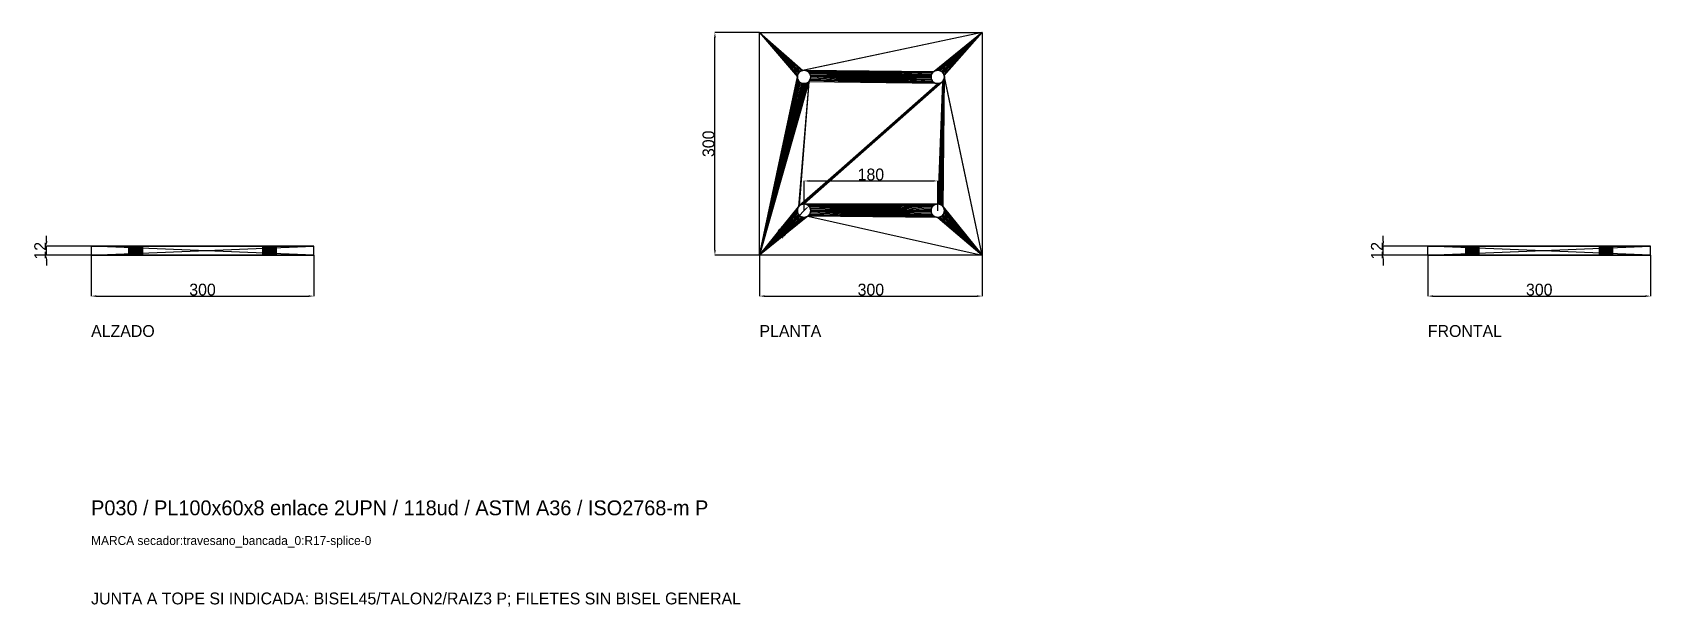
# Model space of a CAD drawing. Header units: millimetres. Extents: x -79 to 41330, y -75911 to 371.
# Drawn here: x -79 to 2100, y -38699 to -37926 of the extents above; entities that cross this region are included whole.
import ezdxf

# ---------------------------------------------------------------- set-up
doc = ezdxf.new("R2010")
doc.units = ezdxf.units.MM
for name, color, linetype in [('R17_COTAS_P', 1, 'Continuous'), ('R17_PIEZAS_P', 3, 'Continuous'), ('R17_TEXTOS', 7, 'Continuous')]:
    doc.layers.add(name, color=color, linetype=linetype)
doc.dimstyles.get("Standard").update_dxf_attribs({"dimtxt": 2.5, "dimasz": 2.5, "dimexe": 1.25, "dimexo": 0.625, "dimtad": 1, "dimcen": 2.5, "dimazin": 3, "dimtfac": 1, "dimtmove": 0, "dimatfit": 3})

# ---------------------------------------------------------------- blocks, each defined once
blk = doc.blocks.new('_CLOSEDFILLED')
at = {"color": 0, "linetype": 'BYBLOCK'}
blk.add_solid([(-1, 0.16), (0, 0), (-1, -0.16)], dxfattribs=at)
blk = doc.blocks.new('*D175')
for p, q in [((0, -38225.8), (0, -38280.8)), ((300, -38225.8), (300, -38280.8)), ((7, -38280.8), (293, -38280.8))]:
    blk.add_line(p, q)
at = {"layer": 'Defpoints'}
for p in [(0, -38225.8), (300, -38225.8), (0, -38280.8)]:
    blk.add_point(p, dxfattribs=at)
at = {"layer": 'R17_COTAS_P', "xscale": 7, "yscale": 7, "rotation": 180}
blk.add_blockref('_CLOSEDFILLED', (0, -38280.8), dxfattribs=at)
at = {"layer": 'R17_COTAS_P', "xscale": 7, "yscale": 7}
blk.add_blockref('_CLOSEDFILLED', (300, -38280.8), dxfattribs=at)
at = {"layer": 'R17_COTAS_P', "insert": (150, -38272.2), "char_height": 16, "attachment_point": 5}
blk.add_mtext('300', dxfattribs=at)
blk = doc.blocks.new('*D176')
for p, q in [((-60, -38206.8), (-60, -38199.8)), ((0, -38213.8), (-60, -38213.8)), ((-60, -38225.8), (-60, -38213.8)), ((0, -38225.8), (-60, -38225.8)), ((-60, -38232.8), (-60, -38239.8))]:
    blk.add_line(p, q)
at = {"layer": 'Defpoints'}
for p in [(0, -38213.8), (-60, -38225.8), (0, -38225.8)]:
    blk.add_point(p, dxfattribs=at)
at = {"layer": 'R17_COTAS_P', "xscale": 7, "yscale": 7}
for p, rotation in [((-60, -38213.8), 270), ((-60, -38225.8), 90)]:
    blk.add_blockref('_CLOSEDFILLED', p, dxfattribs=dict(at, rotation=rotation))
at = {"layer": 'R17_COTAS_P', "insert": (-68.6, -38219.8), "char_height": 16, "attachment_point": 5, "rotation": 90}
blk.add_mtext('12', dxfattribs=at)
blk = doc.blocks.new('*D177')
for p, q in [((900, -38225.8), (900, -38280.8)), ((1200, -38225.8), (1200, -38280.8)), ((907, -38280.8), (1193, -38280.8))]:
    blk.add_line(p, q)
at = {"layer": 'Defpoints'}
for p in [(900, -38225.8), (1200, -38225.8), (900, -38280.8)]:
    blk.add_point(p, dxfattribs=at)
at = {"layer": 'R17_COTAS_P', "xscale": 7, "yscale": 7, "rotation": 180}
blk.add_blockref('_CLOSEDFILLED', (900, -38280.8), dxfattribs=at)
at = {"layer": 'R17_COTAS_P', "xscale": 7, "yscale": 7}
blk.add_blockref('_CLOSEDFILLED', (1200, -38280.8), dxfattribs=at)
at = {"layer": 'R17_COTAS_P', "insert": (1050, -38272.2), "char_height": 16, "attachment_point": 5}
blk.add_mtext('300', dxfattribs=at)
blk = doc.blocks.new('*D178')
for p, q in [((900, -37925.8), (840, -37925.8)), ((840, -38218.8), (840, -37932.8)), ((900, -38225.8), (840, -38225.8))]:
    blk.add_line(p, q)
at = {"layer": 'Defpoints'}
for p in [(900, -37925.8), (840, -38225.8), (900, -38225.8)]:
    blk.add_point(p, dxfattribs=at)
at = {"layer": 'R17_COTAS_P', "xscale": 7, "yscale": 7}
for p, rotation in [((840, -37925.8), 90), ((840, -38225.8), 270)]:
    blk.add_blockref('_CLOSEDFILLED', p, dxfattribs=dict(at, rotation=rotation))
at = {"layer": 'R17_COTAS_P', "insert": (831.4, -38075.8), "char_height": 16, "attachment_point": 5, "rotation": 90}
blk.add_mtext('300', dxfattribs=at)
blk = doc.blocks.new('*D179')
for p, q in [((1800, -38225.8), (1800, -38280.8)), ((2100, -38225.8), (2100, -38280.8)), ((1807, -38280.8), (2093, -38280.8))]:
    blk.add_line(p, q)
at = {"layer": 'Defpoints'}
for p in [(1800, -38225.8), (2100, -38225.8), (1800, -38280.8)]:
    blk.add_point(p, dxfattribs=at)
at = {"layer": 'R17_COTAS_P', "xscale": 7, "yscale": 7, "rotation": 180}
blk.add_blockref('_CLOSEDFILLED', (1800, -38280.8), dxfattribs=at)
at = {"layer": 'R17_COTAS_P', "xscale": 7, "yscale": 7}
blk.add_blockref('_CLOSEDFILLED', (2100, -38280.8), dxfattribs=at)
at = {"layer": 'R17_COTAS_P', "insert": (1950, -38272.2), "char_height": 16, "attachment_point": 5}
blk.add_mtext('300', dxfattribs=at)
blk = doc.blocks.new('*D180')
for p, q in [((1740, -38206.8), (1740, -38199.8)), ((1800, -38213.8), (1740, -38213.8)), ((1740, -38225.8), (1740, -38213.8)), ((1800, -38225.8), (1740, -38225.8)), ((1740, -38232.8), (1740, -38239.8))]:
    blk.add_line(p, q)
at = {"layer": 'Defpoints'}
for p in [(1800, -38213.8), (1740, -38225.8), (1800, -38225.8)]:
    blk.add_point(p, dxfattribs=at)
at = {"layer": 'R17_COTAS_P', "xscale": 7, "yscale": 7}
for p, rotation in [((1740, -38213.8), 270), ((1740, -38225.8), 90)]:
    blk.add_blockref('_CLOSEDFILLED', p, dxfattribs=dict(at, rotation=rotation))
at = {"layer": 'R17_COTAS_P', "insert": (1731.4, -38219.8), "char_height": 16, "attachment_point": 5, "rotation": 90}
blk.add_mtext('12', dxfattribs=at)
blk = doc.blocks.new('*D181')
for p, q in [((949.7, -38176.1), (950.1, -38175.7)), ((950.1, -38175.7), (962.8, -38163))]:
    blk.add_line(p, q)
at = {"layer": 'Defpoints'}
for p in [(953.6, -38172.2), (960, -38165.8)]:
    blk.add_point(p, dxfattribs=at)
at = {"layer": 'R17_COTAS_P', "xscale": 5, "yscale": 5, "rotation": 44.99999999999642}
for p in [(953.6, -38172.2), (966.4, -38159.4)]:
    blk.add_blockref('_CLOSEDFILLED', p, dxfattribs=at)
at = {"layer": 'R17_COTAS_P', "insert": (936.9, -38188.9), "char_height": 12, "attachment_point": 5, "rotation": 45}
blk.add_mtext('%%c18', dxfattribs=at)
blk = doc.blocks.new('*D182')
for p, q in [((960, -38165.8), (960, -38125.8)), ((967, -38125.8), (1133, -38125.8)), ((1140, -38165.8), (1140, -38125.8))]:
    blk.add_line(p, q)
at = {"layer": 'Defpoints'}
for p in [(960, -38125.8), (960, -38165.8), (1140, -38165.8)]:
    blk.add_point(p, dxfattribs=at)
at = {"layer": 'R17_COTAS_P', "xscale": 7, "yscale": 7, "rotation": 180}
blk.add_blockref('_CLOSEDFILLED', (960, -38125.8), dxfattribs=at)
at = {"layer": 'R17_COTAS_P', "xscale": 7, "yscale": 7}
blk.add_blockref('_CLOSEDFILLED', (1140, -38125.8), dxfattribs=at)
at = {"layer": 'R17_COTAS_P', "insert": (1050, -38117.2), "char_height": 16, "attachment_point": 5}
blk.add_mtext('180', dxfattribs=at)

msp = doc.modelspace()

# ---------------------------------------------------------------- linework, layer by layer
at = {"layer": 'R17_PIEZAS_P'}
for p, q in [((900, -38225.803), (900, -37925.803)), ((900, -37925.803), (951, -37985.803)), ((900, -37925.803), (951.173, -37984.047)), ((900, -37925.803), (951.685, -37982.359)), ((900, -37925.803), (952.517, -37980.803)), ((900, -37925.803), (953.636, -37979.439)), ((900, -37925.803), (955, -37978.32)), ((900, -37925.803), (956.556, -37977.488)), ((900, -37925.803), (958.244, -37976.976)), ((900, -37925.803), (1200, -37925.803)), ((1200, -37925.803), (958.244, -37976.976)), ((1200, -37925.803), (960, -37976.803)), ((1200, -37925.803), (1135, -37978.32)), ((1200, -37925.803), (1136.556, -37977.488)), ((1200, -37925.803), (1138.244, -37976.976)), ((1200, -37925.803), (1140, -37976.803)), ((1200, -37925.803), (1141.756, -37976.976)), ((1200, -37925.803), (1143.444, -37977.488)), ((1200, -37925.803), (1145, -37978.32)), ((1200, -37925.803), (1146.364, -37979.439)), ((1200, -37925.803), (1147.483, -37980.803)), ((1200, -37925.803), (1148.315, -37982.359)), ((1200, -37925.803), (1148.827, -37984.047)), ((1200, -37925.803), (1200, -38225.803)), ((952.517, -37980.803), (951.685, -37982.359)), ((953.636, -37979.439), (952.517, -37980.803)), ((955, -37978.32), (953.636, -37979.439)), ((956.556, -37977.488), (955, -37978.32)), ((958.244, -37976.976), (956.556, -37977.488)), ((960, -37976.803), (958.244, -37976.976)), ((961.756, -37976.976), (960, -37976.803)), ((960, -37976.803), (1131.173, -37984.047)), ((960, -37976.803), (1131.685, -37982.359)), ((960, -37976.803), (1132.517, -37980.803)), ((960, -37976.803), (1133.636, -37979.439)), ((960, -37976.803), (1135, -37978.32)), ((963.444, -37977.488), (961.756, -37976.976)), ((961.756, -37976.976), (1131.173, -37984.047)), ((965, -37978.32), (963.444, -37977.488)), ((963.444, -37977.488), (1131.173, -37984.047)), ((966.364, -37979.439), (965, -37978.32)), ((965, -37978.32), (1131.173, -37984.047)), ((967.483, -37980.803), (966.364, -37979.439)), ((966.364, -37979.439), (1131.173, -37984.047)), ((968.315, -37982.359), (967.483, -37980.803)), ((967.483, -37980.803), (1131.173, -37984.047)), ((1132.517, -37980.803), (1131.685, -37982.359)), ((1133.636, -37979.439), (1132.517, -37980.803)), ((1135, -37978.32), (1133.636, -37979.439)), ((1136.556, -37977.488), (1135, -37978.32)), ((1138.244, -37976.976), (1136.556, -37977.488)), ((1140, -37976.803), (1138.244, -37976.976)), ((1141.756, -37976.976), (1140, -37976.803)), ((1143.444, -37977.488), (1141.756, -37976.976)), ((1145, -37978.32), (1143.444, -37977.488)), ((1146.364, -37979.439), (1145, -37978.32)), ((1147.483, -37980.803), (1146.364, -37979.439)), ((1148.315, -37982.359), (1147.483, -37980.803)), ((900, -38225.803), (951, -37985.803)), ((951.173, -37987.559), (900, -38225.803)), ((951.685, -37989.247), (900, -38225.803)), ((952.517, -37990.803), (900, -38225.803)), ((953.636, -37992.167), (900, -38225.803)), ((966.364, -37992.167), (900, -38225.803)), ((955, -37993.287), (900, -38225.803)), ((965, -37993.287), (900, -38225.803)), ((956.556, -37994.118), (900, -38225.803)), ((963.444, -37994.118), (900, -38225.803)), ((958.244, -37994.63), (900, -38225.803)), ((961.756, -37994.63), (900, -38225.803)), ((960, -37994.803), (900, -38225.803)), ((951.173, -37984.047), (951, -37985.803)), ((951, -37985.803), (951.173, -37987.559)), ((951.685, -37982.359), (951.173, -37984.047)), ((951.173, -37987.559), (951.685, -37989.247)), ((951.685, -37989.247), (952.517, -37990.803)), ((952.517, -37990.803), (953.636, -37992.167)), ((966.364, -37992.167), (952.517, -38160.803)), ((953.636, -37992.167), (955, -37993.287)), ((966.364, -37992.167), (953.636, -38159.439)), ((1146.364, -37992.167), (953.636, -38159.439)), ((1145, -37993.287), (953.636, -38159.439)), ((1143.444, -37994.118), (953.636, -38159.439)), ((1141.756, -37994.63), (953.636, -38159.439)), ((1140, -37994.803), (953.636, -38159.439)), ((1146.364, -37992.167), (955, -38158.32)), ((955, -37993.287), (956.556, -37994.118)), ((1146.364, -37992.167), (956.556, -38157.488)), ((956.556, -37994.118), (958.244, -37994.63)), ((1146.364, -37992.167), (958.244, -38156.976)), ((958.244, -37994.63), (960, -37994.803)), ((1146.364, -37992.167), (960, -38156.803)), ((960, -37994.803), (961.756, -37994.63)), ((961.756, -37994.63), (963.444, -37994.118)), ((963.444, -37994.118), (965, -37993.287)), ((965, -37993.287), (966.364, -37992.167)), ((966.364, -37992.167), (967.483, -37990.803)), ((1140, -37994.803), (966.364, -37992.167)), ((967.483, -37990.803), (968.315, -37989.247)), ((1140, -37994.803), (967.483, -37990.803)), ((968.827, -37984.047), (968.315, -37982.359)), ((968.315, -37982.359), (1131.173, -37984.047)), ((968.315, -37989.247), (968.827, -37987.559)), ((1140, -37994.803), (968.315, -37989.247)), ((969, -37985.803), (968.827, -37984.047)), ((968.827, -37984.047), (1131.173, -37984.047)), ((968.827, -37987.559), (969, -37985.803)), ((1140, -37994.803), (968.827, -37987.559)), ((969, -37985.803), (1131.173, -37984.047)), ((1131, -37985.803), (969, -37985.803)), ((1131.173, -37987.559), (969, -37985.803)), ((1131.685, -37989.247), (969, -37985.803)), ((1132.517, -37990.803), (969, -37985.803)), ((1133.636, -37992.167), (969, -37985.803)), ((1135, -37993.287), (969, -37985.803)), ((1136.556, -37994.118), (969, -37985.803)), ((1138.244, -37994.63), (969, -37985.803)), ((1140, -37994.803), (969, -37985.803)), ((1131.173, -37984.047), (1131, -37985.803)), ((1131, -37985.803), (1131.173, -37987.559)), ((1131.685, -37982.359), (1131.173, -37984.047)), ((1131.173, -37987.559), (1131.685, -37989.247)), ((1131.685, -37989.247), (1132.517, -37990.803)), ((1132.517, -37990.803), (1133.636, -37992.167)), ((1133.636, -37992.167), (1135, -37993.287)), ((1135, -37993.287), (1136.556, -37994.118)), ((1136.556, -37994.118), (1138.244, -37994.63)), ((1138.244, -37994.63), (1140, -37994.803)), ((1149, -37985.803), (1140, -38156.803)), ((1148.827, -37987.559), (1140, -38156.803)), ((1148.315, -37989.247), (1140, -38156.803)), ((1147.483, -37990.803), (1140, -38156.803)), ((1146.364, -37992.167), (1140, -38156.803)), ((1140, -37994.803), (1141.756, -37994.63)), ((1149, -37985.803), (1141.756, -38156.976)), ((1141.756, -37994.63), (1143.444, -37994.118)), ((1143.444, -38157.488), (1149, -37985.803)), ((1143.444, -37994.118), (1145, -37993.287)), ((1145, -38158.32), (1149, -37985.803)), ((1145, -37993.287), (1146.364, -37992.167)), ((1146.364, -38159.439), (1149, -37985.803)), ((1146.364, -37992.167), (1147.483, -37990.803)), ((1147.483, -38160.803), (1149, -37985.803)), ((1147.483, -37990.803), (1148.315, -37989.247)), ((1148.827, -37984.047), (1148.315, -37982.359)), ((1148.315, -37989.247), (1148.827, -37987.559)), ((1200, -38225.803), (1148.827, -37984.047)), ((1149, -37985.803), (1148.827, -37984.047)), ((1148.827, -37987.559), (1149, -37985.803)), ((1200, -38225.803), (1149, -37985.803)), ((900, -38225.803), (952.517, -38160.803)), ((900, -38225.803), (951.685, -38162.359)), ((900, -38225.803), (951.173, -38164.047)), ((951, -38165.803), (900, -38225.803)), ((951.173, -38167.559), (900, -38225.803)), ((951.685, -38169.247), (900, -38225.803)), ((952.517, -38170.803), (900, -38225.803)), ((953.636, -38172.167), (900, -38225.803)), ((955, -38173.287), (900, -38225.803)), ((965, -38173.287), (900, -38225.803)), ((956.556, -38174.118), (900, -38225.803)), ((963.444, -38174.118), (900, -38225.803)), ((958.244, -38174.63), (900, -38225.803)), ((961.756, -38174.63), (900, -38225.803)), ((960, -38174.803), (900, -38225.803)), ((951.173, -38164.047), (951, -38165.803)), ((951, -38165.803), (951.173, -38167.559)), ((951.685, -38162.359), (951.173, -38164.047)), ((951.173, -38167.559), (951.685, -38169.247)), ((952.517, -38160.803), (951.685, -38162.359)), ((951.685, -38169.247), (952.517, -38170.803)), ((953.636, -38159.439), (952.517, -38160.803)), ((952.517, -38170.803), (953.636, -38172.167)), ((955, -38158.32), (953.636, -38159.439)), ((953.636, -38172.167), (955, -38173.287)), ((956.556, -38157.488), (955, -38158.32)), ((955, -38173.287), (956.556, -38174.118)), ((958.244, -38156.976), (956.556, -38157.488)), ((956.556, -38174.118), (958.244, -38174.63)), ((960, -38156.803), (958.244, -38156.976)), ((958.244, -38174.63), (960, -38174.803)), ((961.756, -38156.976), (960, -38156.803)), ((960, -38156.803), (1131, -38165.803)), ((960, -38156.803), (1131.173, -38164.047)), ((960, -38156.803), (1131.685, -38162.359)), ((960, -38156.803), (1132.517, -38160.803)), ((960, -38156.803), (1133.636, -38159.439)), ((960, -38156.803), (1135, -38158.32)), ((960, -38156.803), (1136.556, -38157.488)), ((960, -38156.803), (1138.244, -38156.976)), ((960, -38156.803), (1140, -38156.803)), ((960, -38174.803), (961.756, -38174.63)), ((963.444, -38157.488), (961.756, -38156.976)), ((961.756, -38156.976), (1131, -38165.803)), ((961.756, -38174.63), (963.444, -38174.118)), ((965, -38158.32), (963.444, -38157.488)), ((963.444, -38157.488), (1131, -38165.803)), ((963.444, -38174.118), (965, -38173.287)), ((966.364, -38159.439), (965, -38158.32)), ((965, -38158.32), (1131, -38165.803)), ((965, -38173.287), (966.364, -38172.167)), ((965, -38173.287), (1200, -38225.803)), ((1140, -38174.803), (965, -38173.287)), ((967.483, -38160.803), (966.364, -38159.439)), ((966.364, -38159.439), (1131, -38165.803)), ((966.364, -38172.167), (967.483, -38170.803)), ((1140, -38174.803), (966.364, -38172.167)), ((968.315, -38162.359), (967.483, -38160.803)), ((967.483, -38160.803), (1131, -38165.803)), ((967.483, -38170.803), (968.315, -38169.247)), ((1140, -38174.803), (967.483, -38170.803)), ((968.827, -38164.047), (968.315, -38162.359)), ((968.315, -38162.359), (1131, -38165.803)), ((968.315, -38169.247), (968.827, -38167.559)), ((1140, -38174.803), (968.315, -38169.247)), ((969, -38165.803), (968.827, -38164.047)), ((968.827, -38164.047), (1131, -38165.803)), ((968.827, -38167.559), (969, -38165.803)), ((1140, -38174.803), (968.827, -38167.559)), ((1131, -38165.803), (969, -38165.803)), ((1131.173, -38167.559), (969, -38165.803)), ((1131.685, -38169.247), (969, -38165.803)), ((1132.517, -38170.803), (969, -38165.803)), ((1133.636, -38172.167), (969, -38165.803)), ((1135, -38173.287), (969, -38165.803)), ((1136.556, -38174.118), (969, -38165.803)), ((1138.244, -38174.63), (969, -38165.803)), ((1140, -38174.803), (969, -38165.803)), ((1131.173, -38164.047), (1131, -38165.803)), ((1131, -38165.803), (1131.173, -38167.559)), ((1131.685, -38162.359), (1131.173, -38164.047)), ((1131.173, -38167.559), (1131.685, -38169.247)), ((1132.517, -38160.803), (1131.685, -38162.359)), ((1131.685, -38169.247), (1132.517, -38170.803)), ((1133.636, -38159.439), (1132.517, -38160.803)), ((1132.517, -38170.803), (1133.636, -38172.167)), ((1135, -38158.32), (1133.636, -38159.439)), ((1133.636, -38172.167), (1135, -38173.287)), ((1136.556, -38157.488), (1135, -38158.32)), ((1135, -38173.287), (1136.556, -38174.118)), ((1138.244, -38156.976), (1136.556, -38157.488)), ((1136.556, -38174.118), (1138.244, -38174.63)), ((1140, -38156.803), (1138.244, -38156.976)), ((1138.244, -38174.63), (1140, -38174.803)), ((1141.756, -38156.976), (1140, -38156.803)), ((1140, -38174.803), (1141.756, -38174.63)), ((1140, -38174.803), (1200, -38225.803)), ((1143.444, -38157.488), (1141.756, -38156.976)), ((1141.756, -38174.63), (1143.444, -38174.118)), ((1141.756, -38174.63), (1200, -38225.803)), ((1145, -38158.32), (1143.444, -38157.488)), ((1143.444, -38174.118), (1145, -38173.287)), ((1143.444, -38174.118), (1200, -38225.803)), ((1146.364, -38159.439), (1145, -38158.32)), ((1145, -38173.287), (1146.364, -38172.167)), ((1145, -38173.287), (1200, -38225.803)), ((1147.483, -38160.803), (1146.364, -38159.439)), ((1146.364, -38172.167), (1147.483, -38170.803)), ((1146.364, -38172.167), (1200, -38225.803)), ((1148.315, -38162.359), (1147.483, -38160.803)), ((1147.483, -38160.803), (1200, -38225.803)), ((1147.483, -38170.803), (1148.315, -38169.247)), ((1147.483, -38170.803), (1200, -38225.803)), ((1148.827, -38164.047), (1148.315, -38162.359)), ((1148.315, -38162.359), (1200, -38225.803)), ((1148.315, -38169.247), (1148.827, -38167.559)), ((1148.315, -38169.247), (1200, -38225.803)), ((1149, -38165.803), (1148.827, -38164.047)), ((1148.827, -38164.047), (1200, -38225.803)), ((1148.827, -38167.559), (1149, -38165.803)), ((1148.827, -38167.559), (1200, -38225.803)), ((1149, -38165.803), (1200, -38225.803)), ((51, -38213.803), (0, -38213.803)), ((0, -38213.803), (51.173, -38213.803)), ((0, -38213.803), (51.685, -38213.803)), ((0, -38213.803), (52.517, -38213.803)), ((0, -38213.803), (53.636, -38213.803)), ((0, -38213.803), (55, -38213.803)), ((0, -38213.803), (56.556, -38213.803)), ((0, -38213.803), (58.244, -38213.803)), ((0, -38213.803), (60, -38213.803)), ((0, -38213.803), (61.756, -38213.803)), ((300, -38213.803), (0, -38213.803)), ((0, -38213.803), (63.444, -38213.803)), ((0, -38213.803), (65, -38213.803)), ((0, -38213.803), (66.364, -38213.803)), ((300, -38225.803), (0, -38213.803)), ((0, -38213.803), (0, -38225.803)), ((0, -38225.803), (300, -38213.803)), ((51.173, -38213.803), (51, -38213.803)), ((51, -38225.803), (51.173, -38213.803)), ((51, -38225.803), (51, -38213.803)), ((51.173, -38225.803), (51, -38213.803)), ((51.685, -38213.803), (51.173, -38213.803)), ((51.173, -38225.803), (51.685, -38213.803)), ((51.173, -38225.803), (51.173, -38213.803)), ((51.685, -38225.803), (51.173, -38213.803)), ((52.517, -38213.803), (51.685, -38213.803)), ((51.685, -38225.803), (52.517, -38213.803)), ((51.685, -38225.803), (51.685, -38213.803)), ((52.517, -38225.803), (51.685, -38213.803)), ((53.636, -38213.803), (52.517, -38213.803)), ((52.517, -38213.803), (66.364, -38213.803)), ((52.517, -38225.803), (53.636, -38213.803)), ((52.517, -38225.803), (52.517, -38213.803)), ((53.636, -38225.803), (52.517, -38213.803)), ((55, -38213.803), (53.636, -38213.803)), ((53.636, -38213.803), (66.364, -38213.803)), ((53.636, -38213.803), (240, -38213.803)), ((53.636, -38213.803), (241.756, -38213.803)), ((53.636, -38213.803), (243.444, -38213.803)), ((53.636, -38213.803), (245, -38213.803)), ((53.636, -38213.803), (246.364, -38213.803)), ((53.636, -38225.803), (55, -38213.803)), ((53.636, -38225.803), (53.636, -38213.803)), ((55, -38225.803), (53.636, -38213.803)), ((56.556, -38213.803), (55, -38213.803)), ((55, -38213.803), (246.364, -38213.803)), ((55, -38225.803), (56.556, -38213.803)), ((55, -38225.803), (55, -38213.803)), ((56.556, -38225.803), (55, -38213.803)), ((58.244, -38213.803), (56.556, -38213.803)), ((56.556, -38213.803), (246.364, -38213.803)), ((56.556, -38225.803), (58.244, -38213.803)), ((56.556, -38225.803), (56.556, -38213.803)), ((58.244, -38225.803), (56.556, -38213.803)), ((60, -38213.803), (58.244, -38213.803)), ((58.244, -38213.803), (300, -38213.803)), ((58.244, -38213.803), (246.364, -38213.803)), ((58.244, -38225.803), (60, -38213.803)), ((58.244, -38225.803), (58.244, -38213.803)), ((60, -38225.803), (58.244, -38213.803)), ((60, -38213.803), (61.756, -38213.803)), ((231, -38213.803), (60, -38213.803)), ((231.173, -38213.803), (60, -38213.803)), ((231.685, -38213.803), (60, -38213.803)), ((60, -38213.803), (300, -38213.803)), ((232.517, -38213.803), (60, -38213.803)), ((233.636, -38213.803), (60, -38213.803)), ((235, -38213.803), (60, -38213.803)), ((236.556, -38213.803), (60, -38213.803)), ((238.244, -38213.803), (60, -38213.803)), ((240, -38213.803), (60, -38213.803)), ((60, -38213.803), (246.364, -38213.803)), ((60, -38225.803), (61.756, -38213.803)), ((60, -38225.803), (60, -38213.803)), ((61.756, -38225.803), (60, -38213.803)), ((61.756, -38213.803), (63.444, -38213.803)), ((231, -38213.803), (61.756, -38213.803)), ((231.173, -38213.803), (61.756, -38213.803)), ((61.756, -38225.803), (63.444, -38213.803)), ((61.756, -38225.803), (61.756, -38213.803)), ((63.444, -38225.803), (61.756, -38213.803)), ((63.444, -38213.803), (65, -38213.803)), ((231, -38213.803), (63.444, -38213.803)), ((231.173, -38213.803), (63.444, -38213.803)), ((63.444, -38225.803), (65, -38213.803)), ((63.444, -38225.803), (63.444, -38213.803)), ((65, -38225.803), (63.444, -38213.803)), ((65, -38213.803), (66.364, -38213.803)), ((231, -38213.803), (65, -38213.803)), ((231.173, -38213.803), (65, -38213.803)), ((300, -38213.803), (65, -38213.803)), ((65, -38213.803), (240, -38213.803)), ((65, -38225.803), (66.364, -38213.803)), ((65, -38225.803), (65, -38213.803)), ((66.364, -38225.803), (65, -38213.803)), ((66.364, -38213.803), (67.483, -38213.803)), ((231, -38213.803), (66.364, -38213.803)), ((231.173, -38213.803), (66.364, -38213.803)), ((66.364, -38213.803), (240, -38213.803)), ((66.364, -38225.803), (67.483, -38213.803)), ((66.364, -38225.803), (66.364, -38213.803)), ((67.483, -38225.803), (66.364, -38213.803)), ((67.483, -38213.803), (68.315, -38213.803)), ((231, -38213.803), (67.483, -38213.803)), ((231.173, -38213.803), (67.483, -38213.803)), ((67.483, -38213.803), (240, -38213.803)), ((67.483, -38225.803), (68.315, -38213.803)), ((67.483, -38225.803), (67.483, -38213.803)), ((68.315, -38225.803), (67.483, -38213.803)), ((68.315, -38213.803), (68.827, -38213.803)), ((231, -38213.803), (68.315, -38213.803)), ((231.173, -38213.803), (68.315, -38213.803)), ((68.315, -38213.803), (240, -38213.803)), ((68.315, -38225.803), (68.827, -38213.803)), ((68.315, -38225.803), (68.315, -38213.803)), ((68.827, -38225.803), (68.315, -38213.803)), ((68.827, -38213.803), (69, -38213.803)), ((231, -38213.803), (68.827, -38213.803)), ((231.173, -38213.803), (68.827, -38213.803)), ((68.827, -38213.803), (240, -38213.803)), ((68.827, -38225.803), (69, -38213.803)), ((68.827, -38225.803), (68.827, -38213.803)), ((69, -38225.803), (68.827, -38213.803)), ((69, -38213.803), (231, -38213.803)), ((231.173, -38213.803), (69, -38213.803)), ((69, -38213.803), (231.685, -38213.803)), ((69, -38213.803), (232.517, -38213.803)), ((69, -38213.803), (233.636, -38213.803)), ((69, -38213.803), (235, -38213.803)), ((69, -38213.803), (236.556, -38213.803)), ((69, -38213.803), (238.244, -38213.803)), ((69, -38213.803), (240, -38213.803)), ((69, -38213.803), (69, -38225.803)), ((231, -38213.803), (231.173, -38213.803)), ((231, -38225.803), (231.173, -38213.803)), ((231, -38225.803), (231, -38213.803)), ((231.173, -38225.803), (231, -38213.803)), ((231.685, -38213.803), (231.173, -38213.803)), ((231.173, -38225.803), (231.685, -38213.803)), ((231.173, -38225.803), (231.173, -38213.803)), ((231.685, -38225.803), (231.173, -38213.803)), ((232.517, -38213.803), (231.685, -38213.803)), ((231.685, -38225.803), (232.517, -38213.803)), ((231.685, -38225.803), (231.685, -38213.803)), ((232.517, -38225.803), (231.685, -38213.803)), ((233.636, -38213.803), (232.517, -38213.803)), ((232.517, -38225.803), (233.636, -38213.803)), ((232.517, -38225.803), (232.517, -38213.803)), ((233.636, -38225.803), (232.517, -38213.803)), ((235, -38213.803), (233.636, -38213.803)), ((233.636, -38225.803), (235, -38213.803)), ((233.636, -38225.803), (233.636, -38213.803)), ((235, -38225.803), (233.636, -38213.803)), ((236.556, -38213.803), (235, -38213.803)), ((235, -38213.803), (300, -38213.803)), ((235, -38225.803), (236.556, -38213.803)), ((235, -38225.803), (235, -38213.803)), ((236.556, -38225.803), (235, -38213.803)), ((238.244, -38213.803), (236.556, -38213.803)), ((236.556, -38213.803), (300, -38213.803)), ((236.556, -38225.803), (238.244, -38213.803)), ((236.556, -38225.803), (236.556, -38213.803)), ((238.244, -38225.803), (236.556, -38213.803)), ((240, -38213.803), (238.244, -38213.803)), ((238.244, -38213.803), (300, -38213.803)), ((238.244, -38225.803), (240, -38213.803)), ((238.244, -38225.803), (238.244, -38213.803)), ((240, -38225.803), (238.244, -38213.803)), ((300, -38213.803), (240, -38213.803)), ((241.756, -38213.803), (240, -38213.803)), ((240, -38213.803), (246.364, -38213.803)), ((240, -38213.803), (247.483, -38213.803)), ((240, -38213.803), (248.315, -38213.803)), ((240, -38213.803), (248.827, -38213.803)), ((240, -38213.803), (249, -38213.803)), ((240, -38225.803), (241.756, -38213.803)), ((240, -38225.803), (240, -38213.803)), ((241.756, -38225.803), (240, -38213.803)), ((300, -38213.803), (241.756, -38213.803)), ((243.444, -38213.803), (241.756, -38213.803)), ((241.756, -38213.803), (249, -38213.803)), ((241.756, -38225.803), (243.444, -38213.803)), ((241.756, -38225.803), (241.756, -38213.803)), ((243.444, -38225.803), (241.756, -38213.803)), ((300, -38213.803), (243.444, -38213.803)), ((245, -38213.803), (243.444, -38213.803)), ((249, -38213.803), (243.444, -38213.803)), ((243.444, -38225.803), (245, -38213.803)), ((243.444, -38225.803), (243.444, -38213.803)), ((245, -38225.803), (243.444, -38213.803)), ((300, -38213.803), (245, -38213.803)), ((246.364, -38213.803), (245, -38213.803)), ((249, -38213.803), (245, -38213.803)), ((245, -38225.803), (246.364, -38213.803)), ((245, -38225.803), (245, -38213.803)), ((246.364, -38225.803), (245, -38213.803)), ((300, -38213.803), (246.364, -38213.803)), ((247.483, -38213.803), (246.364, -38213.803)), ((249, -38213.803), (246.364, -38213.803)), ((246.364, -38225.803), (247.483, -38213.803)), ((246.364, -38225.803), (246.364, -38213.803)), ((247.483, -38225.803), (246.364, -38213.803)), ((300, -38213.803), (247.483, -38213.803)), ((248.315, -38213.803), (247.483, -38213.803)), ((249, -38213.803), (247.483, -38213.803)), ((247.483, -38225.803), (248.315, -38213.803)), ((247.483, -38225.803), (247.483, -38213.803)), ((248.315, -38225.803), (247.483, -38213.803)), ((300, -38213.803), (248.315, -38213.803)), ((248.827, -38213.803), (248.315, -38213.803)), ((248.315, -38225.803), (248.827, -38213.803)), ((248.315, -38225.803), (248.315, -38213.803)), ((248.827, -38225.803), (248.315, -38213.803)), ((300, -38213.803), (248.827, -38213.803)), ((249, -38213.803), (248.827, -38213.803)), ((248.827, -38225.803), (249, -38213.803)), ((248.827, -38225.803), (248.827, -38213.803)), ((249, -38225.803), (248.827, -38213.803)), ((300, -38213.803), (249, -38213.803)), ((249, -38213.803), (249, -38225.803)), ((300, -38225.803), (300, -38213.803)), ((2040, -38213.803), (1800, -38213.803)), ((1800, -38213.803), (2038.244, -38213.803)), ((1800, -38213.803), (1860, -38213.803)), ((1861.756, -38213.803), (1800, -38213.803)), ((1800, -38213.803), (1858.244, -38213.803)), ((2100, -38213.803), (1800, -38213.803)), ((1800, -38213.803), (2036.556, -38213.803)), ((1863.444, -38213.803), (1800, -38213.803)), ((1800, -38213.803), (1856.556, -38213.803)), ((1800, -38213.803), (2035, -38213.803)), ((1865, -38213.803), (1800, -38213.803)), ((1800, -38213.803), (1855, -38213.803)), ((1800, -38213.803), (2033.636, -38213.803)), ((1800, -38213.803), (1853.636, -38213.803)), ((1800, -38213.803), (2032.517, -38213.803)), ((1800, -38213.803), (1852.517, -38213.803)), ((1800, -38213.803), (2031.685, -38213.803)), ((1800, -38213.803), (1851.685, -38213.803)), ((1800, -38213.803), (2031.173, -38213.803)), ((1800, -38213.803), (1851.173, -38213.803)), ((1800, -38213.803), (2031, -38213.803)), ((1800, -38213.803), (1851, -38213.803)), ((2041.756, -38213.803), (1800, -38213.803)), ((1800, -38225.803), (1800, -38213.803)), ((2100, -38225.803), (1800, -38213.803)), ((1800, -38225.803), (2100, -38213.803)), ((1851, -38213.803), (1851.173, -38213.803)), ((1860, -38213.803), (1851, -38213.803)), ((1858.244, -38213.803), (1851, -38213.803)), ((1856.556, -38213.803), (1851, -38213.803)), ((1855, -38213.803), (1851, -38213.803)), ((1853.636, -38213.803), (1851, -38213.803)), ((1852.517, -38213.803), (1851, -38213.803)), ((1851, -38225.803), (1851.173, -38213.803)), ((1851, -38225.803), (1851, -38213.803)), ((1851.173, -38225.803), (1851, -38213.803)), ((1851.173, -38213.803), (1851.685, -38213.803)), ((1860, -38213.803), (1851.173, -38213.803)), ((1851.173, -38225.803), (1851.685, -38213.803)), ((1851.173, -38225.803), (1851.173, -38213.803)), ((1851.685, -38225.803), (1851.173, -38213.803)), ((1851.685, -38213.803), (1852.517, -38213.803)), ((1860, -38213.803), (1851.685, -38213.803)), ((1851.685, -38225.803), (1852.517, -38213.803)), ((1851.685, -38225.803), (1851.685, -38213.803)), ((1852.517, -38225.803), (1851.685, -38213.803)), ((1852.517, -38213.803), (1853.636, -38213.803)), ((1860, -38213.803), (1852.517, -38213.803)), ((1852.517, -38225.803), (1853.636, -38213.803)), ((1852.517, -38225.803), (1852.517, -38213.803)), ((1853.636, -38225.803), (1852.517, -38213.803)), ((1853.636, -38213.803), (1855, -38213.803)), ((1860, -38213.803), (1853.636, -38213.803)), ((1853.636, -38225.803), (1855, -38213.803)), ((1853.636, -38225.803), (1853.636, -38213.803)), ((1855, -38225.803), (1853.636, -38213.803)), ((1855, -38213.803), (1856.556, -38213.803)), ((1860, -38213.803), (1855, -38213.803)), ((1855, -38225.803), (1856.556, -38213.803)), ((1855, -38225.803), (1855, -38213.803)), ((1856.556, -38225.803), (1855, -38213.803)), ((1856.556, -38213.803), (1858.244, -38213.803)), ((1860, -38213.803), (1856.556, -38213.803)), ((1856.556, -38225.803), (1858.244, -38213.803)), ((1856.556, -38225.803), (1856.556, -38213.803)), ((1858.244, -38225.803), (1856.556, -38213.803)), ((1858.244, -38213.803), (1860, -38213.803)), ((1858.244, -38225.803), (1860, -38213.803)), ((1858.244, -38225.803), (1858.244, -38213.803)), ((1860, -38225.803), (1858.244, -38213.803)), ((1860, -38213.803), (1861.756, -38213.803)), ((1860, -38213.803), (1863.444, -38213.803)), ((1860, -38213.803), (1865, -38213.803)), ((1860, -38213.803), (1866.364, -38213.803)), ((1860, -38213.803), (1867.483, -38213.803)), ((1860, -38213.803), (1868.315, -38213.803)), ((1860, -38213.803), (1868.827, -38213.803)), ((1860, -38213.803), (1869, -38213.803)), ((1860, -38213.803), (1860, -38225.803)), ((1861.756, -38225.803), (1860, -38213.803)), ((1860, -38225.803), (1861.756, -38213.803)), ((1861.756, -38213.803), (1863.444, -38213.803)), ((1861.756, -38213.803), (1869, -38213.803)), ((1861.756, -38225.803), (1861.756, -38213.803)), ((1863.444, -38225.803), (1861.756, -38213.803)), ((1861.756, -38225.803), (1863.444, -38213.803)), ((1863.444, -38213.803), (1865, -38213.803)), ((1863.444, -38213.803), (1869, -38213.803)), ((1863.444, -38225.803), (1863.444, -38213.803)), ((1865, -38225.803), (1863.444, -38213.803)), ((1863.444, -38225.803), (1865, -38213.803)), ((1866.364, -38213.803), (1865, -38213.803)), ((1865, -38213.803), (1869, -38213.803)), ((1865, -38213.803), (2033.636, -38213.803)), ((2040, -38213.803), (1865, -38213.803)), ((1865, -38225.803), (1865, -38213.803)), ((1866.364, -38225.803), (1865, -38213.803)), ((1865, -38225.803), (1866.364, -38213.803)), ((1867.483, -38213.803), (1866.364, -38213.803)), ((1866.364, -38213.803), (1869, -38213.803)), ((1866.364, -38213.803), (2033.636, -38213.803)), ((1866.364, -38213.803), (2031, -38213.803)), ((1866.364, -38213.803), (2031.173, -38213.803)), ((1866.364, -38213.803), (2031.685, -38213.803)), ((1866.364, -38213.803), (2032.517, -38213.803)), ((2040, -38213.803), (1866.364, -38213.803)), ((1866.364, -38225.803), (1866.364, -38213.803)), ((1867.483, -38225.803), (1866.364, -38213.803)), ((1866.364, -38225.803), (1867.483, -38213.803)), ((1868.315, -38213.803), (1867.483, -38213.803)), ((1867.483, -38213.803), (1869, -38213.803)), ((1867.483, -38213.803), (2033.636, -38213.803)), ((2040, -38213.803), (1867.483, -38213.803)), ((1867.483, -38225.803), (1867.483, -38213.803)), ((1868.315, -38225.803), (1867.483, -38213.803)), ((1867.483, -38225.803), (1868.315, -38213.803)), ((1868.827, -38213.803), (1868.315, -38213.803)), ((1868.315, -38213.803), (1869, -38213.803)), ((1868.315, -38213.803), (2033.636, -38213.803)), ((2040, -38213.803), (1868.315, -38213.803)), ((1868.315, -38225.803), (1868.315, -38213.803)), ((1868.827, -38225.803), (1868.315, -38213.803)), ((1868.315, -38225.803), (1868.827, -38213.803)), ((1869, -38213.803), (1868.827, -38213.803)), ((1868.827, -38213.803), (2033.636, -38213.803)), ((1868.827, -38213.803), (2040, -38213.803)), ((1868.827, -38225.803), (1868.827, -38213.803)), ((1869, -38225.803), (1868.827, -38213.803)), ((1868.827, -38225.803), (1869, -38213.803)), ((1869, -38213.803), (2033.636, -38213.803)), ((1869, -38213.803), (2035, -38213.803)), ((1869, -38213.803), (2036.556, -38213.803)), ((1869, -38213.803), (2038.244, -38213.803)), ((1869, -38213.803), (2040, -38213.803)), ((1869, -38225.803), (1869, -38213.803)), ((2031, -38213.803), (2031.173, -38213.803)), ((2040, -38213.803), (2031, -38213.803)), ((2038.244, -38213.803), (2031, -38213.803)), ((2036.556, -38213.803), (2031, -38213.803)), ((2035, -38213.803), (2031, -38213.803)), ((2033.636, -38213.803), (2031, -38213.803)), ((2031, -38225.803), (2031.173, -38213.803)), ((2031, -38225.803), (2031, -38213.803)), ((2031.173, -38225.803), (2031, -38213.803)), ((2031.173, -38213.803), (2031.685, -38213.803)), ((2040, -38213.803), (2031.173, -38213.803)), ((2031.173, -38225.803), (2031.685, -38213.803)), ((2031.173, -38225.803), (2031.173, -38213.803)), ((2031.685, -38225.803), (2031.173, -38213.803)), ((2031.685, -38213.803), (2032.517, -38213.803)), ((2040, -38213.803), (2031.685, -38213.803)), ((2031.685, -38225.803), (2032.517, -38213.803)), ((2031.685, -38225.803), (2031.685, -38213.803)), ((2032.517, -38225.803), (2031.685, -38213.803)), ((2032.517, -38213.803), (2033.636, -38213.803)), ((2040, -38213.803), (2032.517, -38213.803)), ((2032.517, -38225.803), (2033.636, -38213.803)), ((2032.517, -38225.803), (2032.517, -38213.803)), ((2033.636, -38225.803), (2032.517, -38213.803)), ((2033.636, -38213.803), (2035, -38213.803)), ((2040, -38213.803), (2033.636, -38213.803)), ((2033.636, -38225.803), (2035, -38213.803)), ((2033.636, -38225.803), (2033.636, -38213.803)), ((2035, -38225.803), (2033.636, -38213.803)), ((2035, -38213.803), (2036.556, -38213.803)), ((2040, -38213.803), (2035, -38213.803)), ((2035, -38225.803), (2036.556, -38213.803)), ((2035, -38225.803), (2035, -38213.803)), ((2036.556, -38225.803), (2035, -38213.803)), ((2036.556, -38213.803), (2038.244, -38213.803)), ((2040, -38213.803), (2036.556, -38213.803)), ((2036.556, -38225.803), (2038.244, -38213.803)), ((2036.556, -38225.803), (2036.556, -38213.803)), ((2038.244, -38225.803), (2036.556, -38213.803)), ((2038.244, -38213.803), (2040, -38213.803)), ((2038.244, -38225.803), (2040, -38213.803)), ((2038.244, -38225.803), (2038.244, -38213.803)), ((2040, -38225.803), (2038.244, -38213.803)), ((2040, -38213.803), (2041.756, -38213.803)), ((2040, -38213.803), (2100, -38213.803)), ((2040, -38213.803), (2040, -38225.803)), ((2041.756, -38225.803), (2040, -38213.803)), ((2040, -38225.803), (2041.756, -38213.803)), ((2041.756, -38213.803), (2100, -38213.803)), ((2043.444, -38213.803), (2041.756, -38213.803)), ((2041.756, -38213.803), (2045, -38213.803)), ((2041.756, -38213.803), (2046.364, -38213.803)), ((2041.756, -38213.803), (2047.483, -38213.803)), ((2041.756, -38213.803), (2048.315, -38213.803)), ((2041.756, -38213.803), (2048.827, -38213.803)), ((2041.756, -38213.803), (2049, -38213.803)), ((2041.756, -38225.803), (2041.756, -38213.803)), ((2043.444, -38225.803), (2041.756, -38213.803)), ((2041.756, -38225.803), (2043.444, -38213.803)), ((2043.444, -38213.803), (2100, -38213.803)), ((2045, -38213.803), (2043.444, -38213.803)), ((2043.444, -38213.803), (2049, -38213.803)), ((2043.444, -38225.803), (2043.444, -38213.803)), ((2045, -38225.803), (2043.444, -38213.803)), ((2043.444, -38225.803), (2045, -38213.803)), ((2045, -38213.803), (2100, -38213.803)), ((2046.364, -38213.803), (2045, -38213.803)), ((2045, -38213.803), (2049, -38213.803)), ((2045, -38225.803), (2045, -38213.803)), ((2046.364, -38225.803), (2045, -38213.803)), ((2045, -38225.803), (2046.364, -38213.803)), ((2046.364, -38213.803), (2100, -38213.803)), ((2047.483, -38213.803), (2046.364, -38213.803)), ((2046.364, -38213.803), (2049, -38213.803)), ((2046.364, -38225.803), (2046.364, -38213.803)), ((2047.483, -38225.803), (2046.364, -38213.803)), ((2046.364, -38225.803), (2047.483, -38213.803)), ((2047.483, -38213.803), (2100, -38213.803)), ((2048.315, -38213.803), (2047.483, -38213.803)), ((2047.483, -38213.803), (2049, -38213.803)), ((2047.483, -38225.803), (2047.483, -38213.803)), ((2048.315, -38225.803), (2047.483, -38213.803)), ((2047.483, -38225.803), (2048.315, -38213.803)), ((2048.315, -38213.803), (2100, -38213.803)), ((2048.827, -38213.803), (2048.315, -38213.803)), ((2048.315, -38225.803), (2048.315, -38213.803)), ((2048.827, -38225.803), (2048.315, -38213.803)), ((2048.315, -38225.803), (2048.827, -38213.803)), ((2048.827, -38213.803), (2100, -38213.803)), ((2049, -38213.803), (2048.827, -38213.803)), ((2048.827, -38225.803), (2048.827, -38213.803)), ((2049, -38225.803), (2048.827, -38213.803)), ((2048.827, -38225.803), (2049, -38213.803)), ((2049, -38213.803), (2100, -38213.803)), ((2049, -38225.803), (2049, -38213.803)), ((2100, -38225.803), (2100, -38213.803)), ((0, -38225.803), (51, -38225.803)), ((51.173, -38225.803), (0, -38225.803)), ((51.685, -38225.803), (0, -38225.803)), ((52.517, -38225.803), (0, -38225.803)), ((53.636, -38225.803), (0, -38225.803)), ((55, -38225.803), (0, -38225.803)), ((56.556, -38225.803), (0, -38225.803)), ((58.244, -38225.803), (0, -38225.803)), ((60, -38225.803), (0, -38225.803)), ((61.756, -38225.803), (0, -38225.803)), ((0, -38225.803), (300, -38225.803)), ((63.444, -38225.803), (0, -38225.803)), ((65, -38225.803), (0, -38225.803)), ((66.364, -38225.803), (0, -38225.803)), ((51, -38225.803), (51.173, -38225.803)), ((51.173, -38225.803), (51.685, -38225.803)), ((51.685, -38225.803), (52.517, -38225.803)), ((52.517, -38225.803), (53.636, -38225.803)), ((66.364, -38225.803), (52.517, -38225.803)), ((53.636, -38225.803), (55, -38225.803)), ((66.364, -38225.803), (53.636, -38225.803)), ((240, -38225.803), (53.636, -38225.803)), ((241.756, -38225.803), (53.636, -38225.803)), ((243.444, -38225.803), (53.636, -38225.803)), ((245, -38225.803), (53.636, -38225.803)), ((246.364, -38225.803), (53.636, -38225.803)), ((55, -38225.803), (56.556, -38225.803)), ((246.364, -38225.803), (55, -38225.803)), ((56.556, -38225.803), (58.244, -38225.803)), ((246.364, -38225.803), (56.556, -38225.803)), ((58.244, -38225.803), (60, -38225.803)), ((300, -38225.803), (58.244, -38225.803)), ((246.364, -38225.803), (58.244, -38225.803)), ((61.756, -38225.803), (60, -38225.803)), ((60, -38225.803), (231, -38225.803)), ((60, -38225.803), (231.173, -38225.803)), ((60, -38225.803), (231.685, -38225.803)), ((300, -38225.803), (60, -38225.803)), ((60, -38225.803), (232.517, -38225.803)), ((60, -38225.803), (233.636, -38225.803)), ((60, -38225.803), (235, -38225.803)), ((60, -38225.803), (236.556, -38225.803)), ((60, -38225.803), (238.244, -38225.803)), ((60, -38225.803), (240, -38225.803)), ((246.364, -38225.803), (60, -38225.803)), ((63.444, -38225.803), (61.756, -38225.803)), ((61.756, -38225.803), (231, -38225.803)), ((61.756, -38225.803), (231.173, -38225.803)), ((65, -38225.803), (63.444, -38225.803)), ((63.444, -38225.803), (231, -38225.803)), ((63.444, -38225.803), (231.173, -38225.803)), ((66.364, -38225.803), (65, -38225.803)), ((65, -38225.803), (231, -38225.803)), ((65, -38225.803), (231.173, -38225.803)), ((65, -38225.803), (300, -38225.803)), ((240, -38225.803), (65, -38225.803)), ((67.483, -38225.803), (66.364, -38225.803)), ((66.364, -38225.803), (231, -38225.803)), ((66.364, -38225.803), (231.173, -38225.803)), ((240, -38225.803), (66.364, -38225.803)), ((68.315, -38225.803), (67.483, -38225.803)), ((67.483, -38225.803), (231, -38225.803)), ((67.483, -38225.803), (231.173, -38225.803)), ((240, -38225.803), (67.483, -38225.803)), ((68.827, -38225.803), (68.315, -38225.803)), ((68.315, -38225.803), (231, -38225.803)), ((68.315, -38225.803), (231.173, -38225.803)), ((240, -38225.803), (68.315, -38225.803)), ((69, -38225.803), (68.827, -38225.803)), ((68.827, -38225.803), (231, -38225.803)), ((68.827, -38225.803), (231.173, -38225.803)), ((240, -38225.803), (68.827, -38225.803)), ((231, -38225.803), (69, -38225.803)), ((69, -38225.803), (231.173, -38225.803)), ((231.685, -38225.803), (69, -38225.803)), ((232.517, -38225.803), (69, -38225.803)), ((233.636, -38225.803), (69, -38225.803)), ((235, -38225.803), (69, -38225.803)), ((236.556, -38225.803), (69, -38225.803)), ((238.244, -38225.803), (69, -38225.803)), ((240, -38225.803), (69, -38225.803)), ((231.173, -38225.803), (231, -38225.803)), ((231.173, -38225.803), (231.685, -38225.803)), ((231.685, -38225.803), (232.517, -38225.803)), ((232.517, -38225.803), (233.636, -38225.803)), ((233.636, -38225.803), (235, -38225.803)), ((235, -38225.803), (236.556, -38225.803)), ((300, -38225.803), (235, -38225.803)), ((236.556, -38225.803), (238.244, -38225.803)), ((300, -38225.803), (236.556, -38225.803)), ((238.244, -38225.803), (240, -38225.803)), ((300, -38225.803), (238.244, -38225.803)), ((240, -38225.803), (300, -38225.803)), ((240, -38225.803), (241.756, -38225.803)), ((246.364, -38225.803), (240, -38225.803)), ((247.483, -38225.803), (240, -38225.803)), ((248.315, -38225.803), (240, -38225.803)), ((248.827, -38225.803), (240, -38225.803)), ((249, -38225.803), (240, -38225.803)), ((241.756, -38225.803), (300, -38225.803)), ((241.756, -38225.803), (243.444, -38225.803)), ((249, -38225.803), (241.756, -38225.803)), ((243.444, -38225.803), (300, -38225.803)), ((243.444, -38225.803), (245, -38225.803)), ((243.444, -38225.803), (249, -38225.803)), ((245, -38225.803), (300, -38225.803)), ((245, -38225.803), (246.364, -38225.803)), ((245, -38225.803), (249, -38225.803)), ((246.364, -38225.803), (300, -38225.803)), ((246.364, -38225.803), (247.483, -38225.803)), ((246.364, -38225.803), (249, -38225.803)), ((247.483, -38225.803), (300, -38225.803)), ((247.483, -38225.803), (248.315, -38225.803)), ((247.483, -38225.803), (249, -38225.803)), ((248.315, -38225.803), (300, -38225.803)), ((248.315, -38225.803), (248.827, -38225.803)), ((248.827, -38225.803), (300, -38225.803)), ((248.827, -38225.803), (249, -38225.803)), ((249, -38225.803), (300, -38225.803)), ((1200, -38225.803), (900, -38225.803)), ((1800, -38225.803), (2040, -38225.803)), ((2038.244, -38225.803), (1800, -38225.803)), ((1860, -38225.803), (1800, -38225.803)), ((1800, -38225.803), (1861.756, -38225.803)), ((1858.244, -38225.803), (1800, -38225.803)), ((1800, -38225.803), (2100, -38225.803)), ((2036.556, -38225.803), (1800, -38225.803)), ((1800, -38225.803), (1863.444, -38225.803)), ((1856.556, -38225.803), (1800, -38225.803)), ((2035, -38225.803), (1800, -38225.803)), ((1800, -38225.803), (1865, -38225.803)), ((1855, -38225.803), (1800, -38225.803)), ((2033.636, -38225.803), (1800, -38225.803)), ((1853.636, -38225.803), (1800, -38225.803)), ((2032.517, -38225.803), (1800, -38225.803)), ((1852.517, -38225.803), (1800, -38225.803)), ((2031.685, -38225.803), (1800, -38225.803)), ((1851.685, -38225.803), (1800, -38225.803)), ((2031.173, -38225.803), (1800, -38225.803)), ((1851.173, -38225.803), (1800, -38225.803)), ((2031, -38225.803), (1800, -38225.803)), ((1851, -38225.803), (1800, -38225.803)), ((1800, -38225.803), (2041.756, -38225.803)), ((1851.173, -38225.803), (1851, -38225.803)), ((1851, -38225.803), (1860, -38225.803)), ((1851, -38225.803), (1858.244, -38225.803)), ((1851, -38225.803), (1856.556, -38225.803)), ((1851, -38225.803), (1855, -38225.803)), ((1851, -38225.803), (1853.636, -38225.803)), ((1851, -38225.803), (1852.517, -38225.803)), ((1851.685, -38225.803), (1851.173, -38225.803)), ((1851.173, -38225.803), (1860, -38225.803)), ((1852.517, -38225.803), (1851.685, -38225.803)), ((1851.685, -38225.803), (1860, -38225.803)), ((1853.636, -38225.803), (1852.517, -38225.803)), ((1852.517, -38225.803), (1860, -38225.803)), ((1855, -38225.803), (1853.636, -38225.803)), ((1853.636, -38225.803), (1860, -38225.803)), ((1856.556, -38225.803), (1855, -38225.803)), ((1855, -38225.803), (1860, -38225.803)), ((1858.244, -38225.803), (1856.556, -38225.803)), ((1856.556, -38225.803), (1860, -38225.803)), ((1860, -38225.803), (1858.244, -38225.803)), ((1861.756, -38225.803), (1860, -38225.803)), ((1863.444, -38225.803), (1860, -38225.803)), ((1865, -38225.803), (1860, -38225.803)), ((1866.364, -38225.803), (1860, -38225.803)), ((1867.483, -38225.803), (1860, -38225.803)), ((1868.315, -38225.803), (1860, -38225.803)), ((1868.827, -38225.803), (1860, -38225.803)), ((1869, -38225.803), (1860, -38225.803)), ((1863.444, -38225.803), (1861.756, -38225.803)), ((1869, -38225.803), (1861.756, -38225.803)), ((1865, -38225.803), (1863.444, -38225.803)), ((1869, -38225.803), (1863.444, -38225.803)), ((1865, -38225.803), (1866.364, -38225.803)), ((1869, -38225.803), (1865, -38225.803)), ((2033.636, -38225.803), (1865, -38225.803)), ((1865, -38225.803), (2040, -38225.803)), ((1866.364, -38225.803), (1867.483, -38225.803)), ((1869, -38225.803), (1866.364, -38225.803)), ((2033.636, -38225.803), (1866.364, -38225.803)), ((2031, -38225.803), (1866.364, -38225.803)), ((2031.173, -38225.803), (1866.364, -38225.803)), ((2031.685, -38225.803), (1866.364, -38225.803)), ((2032.517, -38225.803), (1866.364, -38225.803)), ((1866.364, -38225.803), (2040, -38225.803)), ((1867.483, -38225.803), (1868.315, -38225.803)), ((1869, -38225.803), (1867.483, -38225.803)), ((2033.636, -38225.803), (1867.483, -38225.803)), ((1867.483, -38225.803), (2040, -38225.803)), ((1868.315, -38225.803), (1868.827, -38225.803)), ((1869, -38225.803), (1868.315, -38225.803)), ((2033.636, -38225.803), (1868.315, -38225.803)), ((1868.315, -38225.803), (2040, -38225.803)), ((1868.827, -38225.803), (1869, -38225.803)), ((2033.636, -38225.803), (1868.827, -38225.803)), ((2040, -38225.803), (1868.827, -38225.803)), ((2033.636, -38225.803), (1869, -38225.803)), ((2035, -38225.803), (1869, -38225.803)), ((2036.556, -38225.803), (1869, -38225.803)), ((2038.244, -38225.803), (1869, -38225.803)), ((2040, -38225.803), (1869, -38225.803)), ((2031.173, -38225.803), (2031, -38225.803)), ((2031, -38225.803), (2040, -38225.803)), ((2031, -38225.803), (2038.244, -38225.803)), ((2031, -38225.803), (2036.556, -38225.803)), ((2031, -38225.803), (2035, -38225.803)), ((2031, -38225.803), (2033.636, -38225.803)), ((2031.685, -38225.803), (2031.173, -38225.803)), ((2031.173, -38225.803), (2040, -38225.803)), ((2032.517, -38225.803), (2031.685, -38225.803)), ((2031.685, -38225.803), (2040, -38225.803)), ((2033.636, -38225.803), (2032.517, -38225.803)), ((2032.517, -38225.803), (2040, -38225.803)), ((2035, -38225.803), (2033.636, -38225.803)), ((2033.636, -38225.803), (2040, -38225.803)), ((2036.556, -38225.803), (2035, -38225.803)), ((2035, -38225.803), (2040, -38225.803)), ((2038.244, -38225.803), (2036.556, -38225.803)), ((2036.556, -38225.803), (2040, -38225.803)), ((2040, -38225.803), (2038.244, -38225.803)), ((2041.756, -38225.803), (2040, -38225.803)), ((2100, -38225.803), (2040, -38225.803)), ((2100, -38225.803), (2041.756, -38225.803)), ((2041.756, -38225.803), (2043.444, -38225.803)), ((2045, -38225.803), (2041.756, -38225.803)), ((2046.364, -38225.803), (2041.756, -38225.803)), ((2047.483, -38225.803), (2041.756, -38225.803)), ((2048.315, -38225.803), (2041.756, -38225.803)), ((2048.827, -38225.803), (2041.756, -38225.803)), ((2049, -38225.803), (2041.756, -38225.803)), ((2100, -38225.803), (2043.444, -38225.803)), ((2043.444, -38225.803), (2045, -38225.803)), ((2049, -38225.803), (2043.444, -38225.803)), ((2100, -38225.803), (2045, -38225.803)), ((2045, -38225.803), (2046.364, -38225.803)), ((2049, -38225.803), (2045, -38225.803)), ((2100, -38225.803), (2046.364, -38225.803)), ((2046.364, -38225.803), (2047.483, -38225.803)), ((2049, -38225.803), (2046.364, -38225.803)), ((2100, -38225.803), (2047.483, -38225.803)), ((2047.483, -38225.803), (2048.315, -38225.803)), ((2049, -38225.803), (2047.483, -38225.803)), ((2100, -38225.803), (2048.315, -38225.803)), ((2048.315, -38225.803), (2048.827, -38225.803)), ((2100, -38225.803), (2048.827, -38225.803)), ((2048.827, -38225.803), (2049, -38225.803)), ((2100, -38225.803), (2049, -38225.803))]:
    msp.add_line(p, q, dxfattribs=at)
for centre in [(960, -37985.803), (1140, -37985.803), (960, -38165.803), (1140, -38165.803)]:
    msp.add_circle(centre, 9, dxfattribs=at)

# ---------------------------------------------------------------- texts
at = {"layer": 'R17_TEXTOS'}
for s, height, p in [('ALZADO', 16, (0, -38335.803)), ('PLANTA', 16, (900, -38335.803)), ('FRONTAL', 16, (1800, -38335.803)), ('P030 / PL100x60x8 enlace 2UPN / 118ud / ASTM A36 / ISO2768-m P', 20, (0, -38575.803)), ('MARCA secador:travesano_bancada_0:R17-splice-0', 12, (0, -38615.803)), ('JUNTA A TOPE SI INDICADA: BISEL45/TALON2/RAIZ3 P; FILETES SIN BISEL GENERAL', 16, (0, -38695.803))]:
    msp.add_text(s, height=height, dxfattribs=at).set_placement(p)

# ---------------------------------------------------------------- dimensions: what is measured, and where the dimension line sits
at = {"layer": 'R17_COTAS_P'}
for base, p1, p2, picture, middle in [((840, -38225.803), (900, -38225.803), (900, -37925.803), '*D178', (831.375, -38075.803)), ((-60, -38225.803), (0, -38225.803), (0, -38213.803), '*D176', (-68.625, -38219.803)), ((1740, -38225.803), (1800, -38225.803), (1800, -38213.803), '*D180', (1731.375, -38219.803))]:
    dim = msp.add_linear_dim(base=base, p1=p1, p2=p2, angle=90, dimstyle='Standard', override={"dimtxt": 16, "dimasz": 7, "dimtad": 1, "dimdec": 2}, dxfattribs=at)
    dim.commit()
    dim.dimension.update_dxf_attribs({"geometry": picture, "text_midpoint": middle})
for base, p1, p2, picture, middle in [((960, -38125.803), (960, -38165.803), (1140, -38165.803), '*D182', (1050, -38117.178)), ((0, -38280.803), (0, -38225.803), (300, -38225.803), '*D175', (150, -38272.178)), ((900, -38280.803), (900, -38225.803), (1200, -38225.803), '*D177', (1050, -38272.178)), ((1800, -38280.803), (1800, -38225.803), (2100, -38225.803), '*D179', (1950, -38272.178))]:
    dim = msp.add_linear_dim(base=base, p1=p1, p2=p2, dimstyle='Standard', override={"dimtxt": 16, "dimasz": 7, "dimtad": 1, "dimdec": 2}, dxfattribs=at)
    dim.commit()
    dim.dimension.update_dxf_attribs({"geometry": picture, "text_midpoint": middle})
dim = msp.add_diameter_dim_2p(p1=(966.364, -38159.439), p2=(953.636, -38172.167), dimstyle='Standard', override={"dimtxt": 12, "dimasz": 5}, dxfattribs=at)
dim.commit()
dim.dimension.update_dxf_attribs({"geometry": '*D181', "text_midpoint": (936.931, -38188.873)})

doc.saveas('drawing.dxf')
